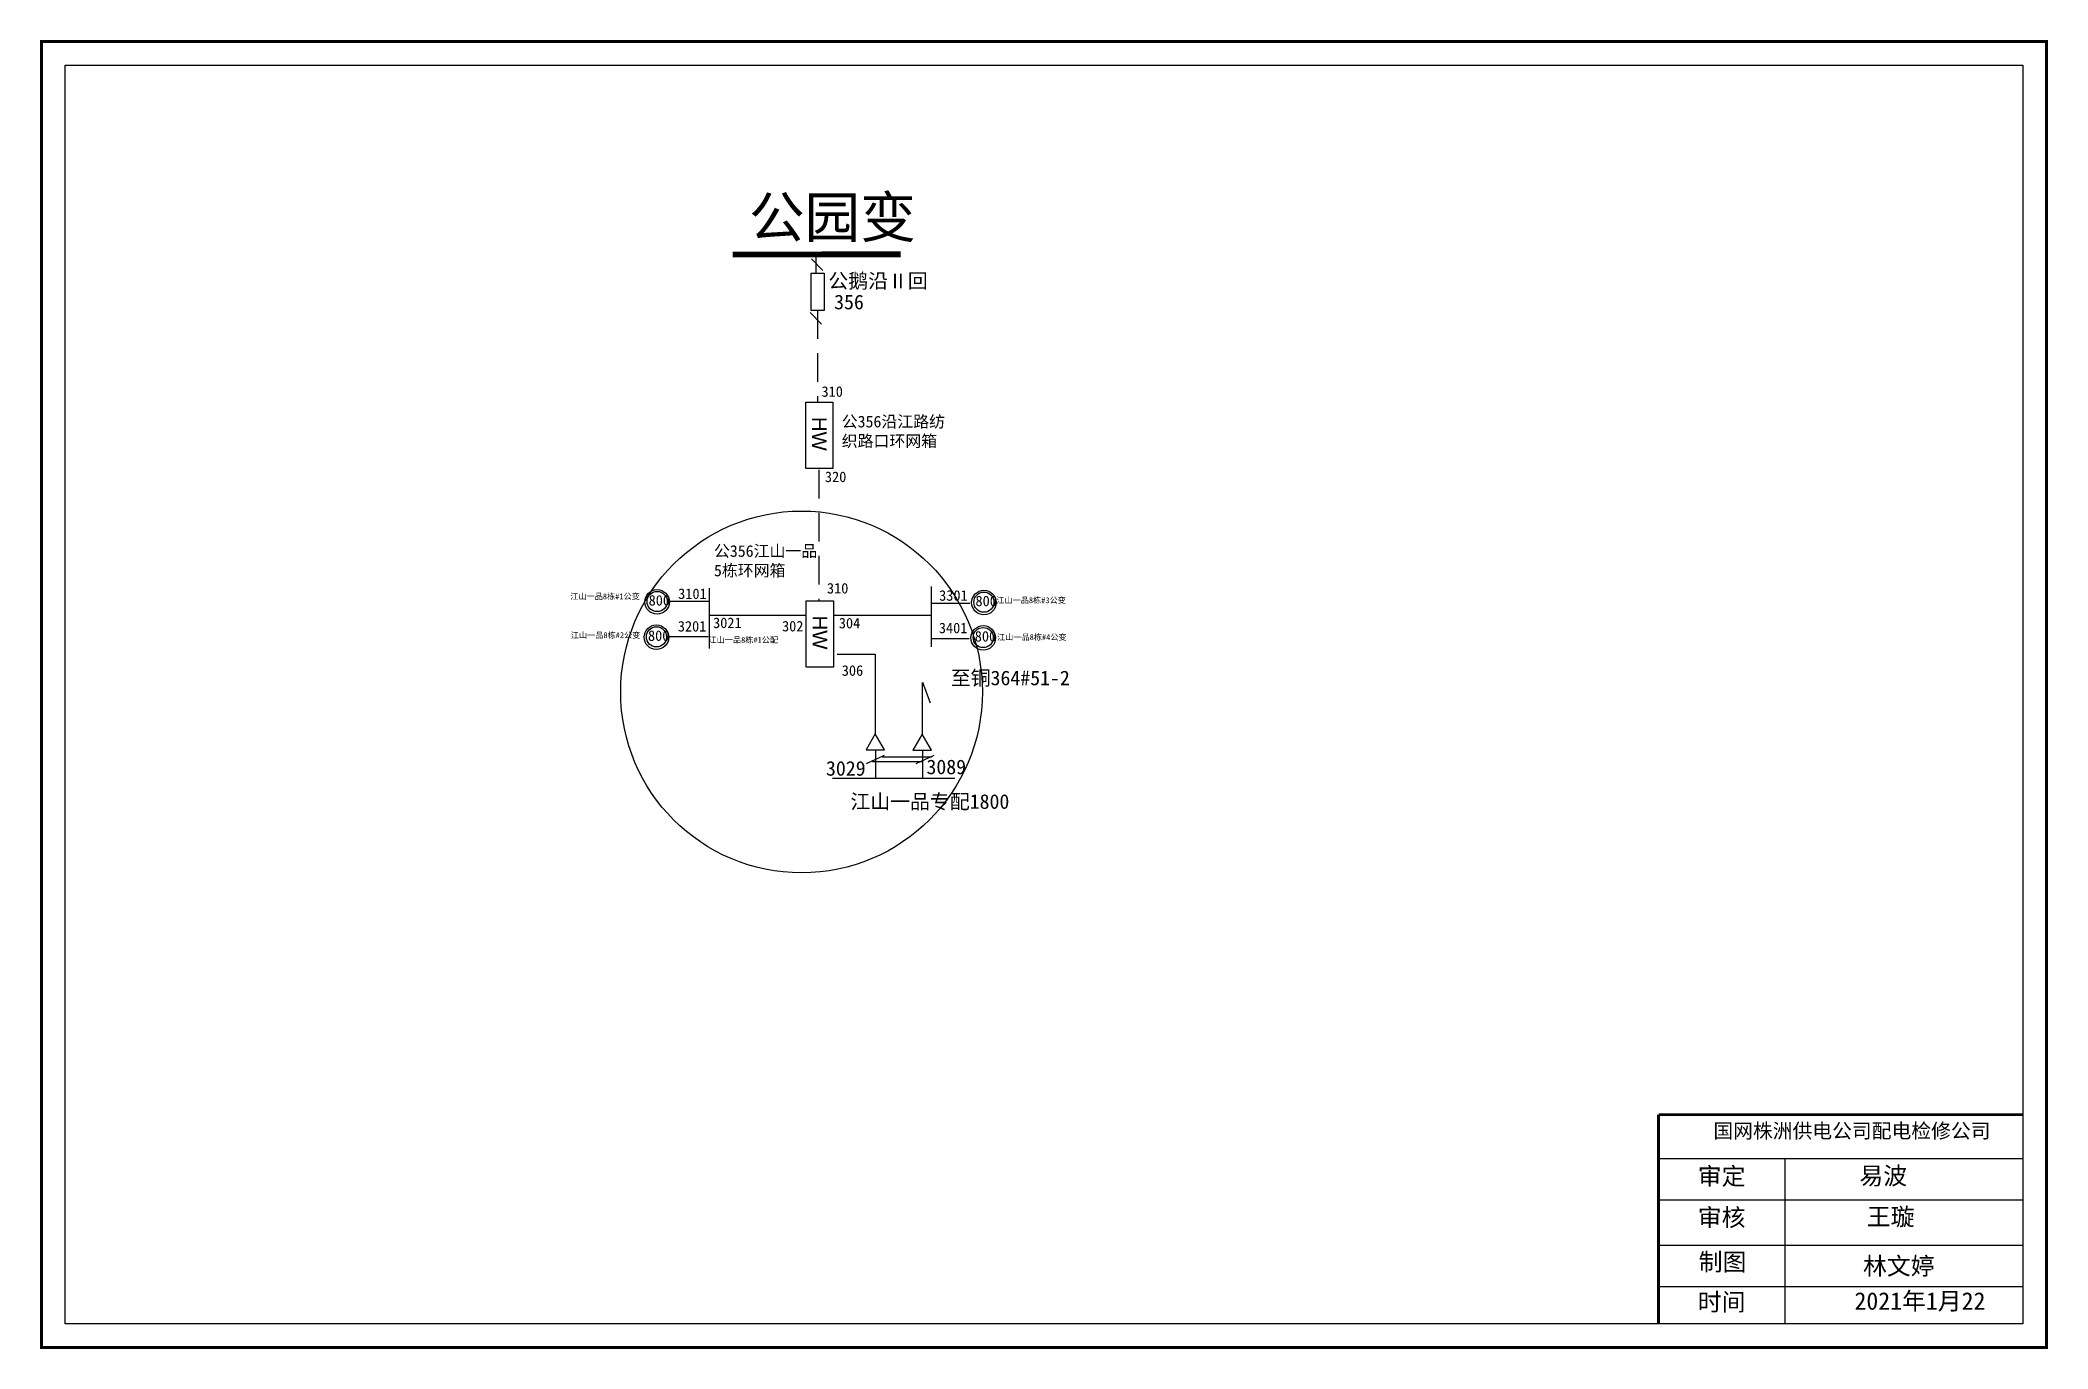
# Model space of a CAD drawing. Extents: x 0 to 344, y 0 to 224.
import ezdxf

# ---------------------------------------------------------------- set-up
doc = ezdxf.new("R2010")
doc.units = 0
doc.header["$LTSCALE"] = 0.774411
doc.header["$MEASUREMENT"] = 0
doc.linetypes.add('ACAD_ISO02W100', pattern=[15, 12, -3])
doc.linetypes.add('DASHED2', pattern=[9.525, 6.35, -3.175])
doc.layers.get('0').update_dxf_attribs({"linetype": 'CONTINUOUS'})
doc.styles.get("Standard").update_dxf_attribs({"font": 'simkai_0.ttf', "height": 2.5})
doc.styles.add('字体', font='simkai_0.ttf', dxfattribs={"height": 2.5})

msp = doc.modelspace()

# ---------------------------------------------------------------- linework, layer by layer
at = {"linetype": 'Continuous'}
for p, q in [((133.99, 184.96), (132.01, 186.94)), ((133.77, 175.73), (131.79, 177.71)), ((114.42, 128.14), (107.83, 128.14)), ((114.45, 130.48), (114.45, 120.13)), ((152.57, 130.76), (152.57, 120.41)), ((159.2, 127.84), (152.62, 127.84)), ((131.13, 125.76), (114.52, 125.76)), ((152.53, 125.75), (135.92, 125.75)), ((114.3, 122.08), (107.71, 122.08)), ((159.09, 121.78), (152.5, 121.78)), ((136.45, 119.15), (142.98, 119.15)), ((142.98, 119.15), (142.98, 105.51)), ((151.03, 114.26), (151.03, 105.48)), ((151.05, 114.31), (152.41, 110.81)), ((144.5, 101.76), (141.4, 100.33)), ((142.5, 100.75), (151, 100.75)), ((143.01, 102.71), (143.01, 97.78)), ((144.16, 101.53), (152.65, 101.53)), ((153.01, 101.76), (149.91, 100.33)), ((151.06, 102.67), (151.06, 97.74)), ((156.63, 97.78), (135.62, 97.78)), ((277.4, 32.65), (339.77, 32.65)), ((299.05, 32.64), (299.05, 4.31)), ((277.4, 25.54), (339.77, 25.54)), ((277.4, 17.79), (339.77, 17.79)), ((277.4, 10.69), (339.77, 10.69))]:
    msp.add_line(p, q, dxfattribs=at)
at = {"linetype": 'ACAD_ISO02W100'}
msp.add_line((132.85, 184.47), (132.85, 187.56), dxfattribs=at)
at = {"linetype": 'DASHED2'}
for p, q in [((133.04, 178.15), (133.04, 162.36)), ((133.29, 150.77), (133.29, 128.34))]:
    msp.add_line(p, q, dxfattribs=at)
at = {"linetype": 'Continuous', "const_width": 0.5}
msp.add_lwpolyline([(-0.07, 224.2), (343.91, 224.2), (343.91, 0.23), (-0.07, 0.23)], close=True, dxfattribs=at)
at = {"linetype": 'Continuous'}
for points in [[(3.98, 220.15), (339.86, 220.15), (339.86, 4.28), (3.98, 4.28)], [(131.03, 162.38), (135.7, 162.38), (135.7, 150.96), (131.03, 150.96)], [(131.13, 128.3), (135.81, 128.3), (135.81, 116.88), (131.13, 116.88)]]:
    msp.add_lwpolyline(points, close=True, dxfattribs=at)
for points, const_width in [([(147.3, 187.71), (118.48, 187.69)], 1), ([(277.37, 40.15), (277.37, 4.42)], 0.5), ([(277.4, 40.15), (339.77, 40.15)], 0.5)]:
    msp.add_lwpolyline(points, dxfattribs=dict(at, const_width=const_width))
at = {"linetype": 'ACAD_ISO02W100'}
msp.add_lwpolyline([(134.18, 178.07), (131.97, 178.07), (131.97, 184.47), (134.18, 184.47)], close=True, dxfattribs=at)
for points in [[(142.97, 105.47), (141.38, 102.71), (144.57, 102.71)], [(151.03, 105.44), (149.43, 102.68), (152.62, 102.68)]]:
    msp.add_lwpolyline(points, close=True)
at = {"color": 1, "linetype": 'Continuous'}
msp.add_circle((130.32, 112.65), 31.03, dxfattribs=at)
at = {"linetype": 'Continuous'}
for centre, radius in [((105.54, 128.1), 2.11), ((105.54, 128.16), 1.73), ((161.61, 127.99), 2.11), ((161.61, 128.05), 1.73), ((105.42, 122.04), 2.11), ((161.49, 121.92), 2.11), ((105.42, 122.1), 1.73), ((161.49, 121.98), 1.73)]:
    msp.add_circle(centre, radius, dxfattribs=at)

# ---------------------------------------------------------------- texts
at = {"linetype": 'Continuous', "attachment_point": 1, "style": '字体'}
for s, insert, char_height, width in [('公园变', (121.29, 197.6), 7, 89.1625), ('公鹅沿Ⅱ回', (134.92, 184.41), 2.5, 63.5556), ('{\\H0.8x;310}', (133.74, 165.08), 2.25, 30.4758), ('{\\fSimSun|b0|i0|c134|p2;\\H0.8889x;公356沿江路纺织路口环网箱}', (137.21, 160.03), 2.25, 18.6833), ('{\\H0.8x;320}', (134.33, 150.45), 2.25, 30.4758), ('{\\fSimSun|b0|i0|c134|p2;\\H0.8889x;公356江山一品5栋环网箱}', (115.29, 137.83), 2.25, 18.6833), ('{\\H0.8x;310}', (134.68, 131.34), 2.25, 30.4758), ('{\\fSimSun|b0|i0|c134|p2;江山一品8栋#1公变}', (90.63, 129.54), 1, 18.6833), ('{\\H0.8x;800}', (104.08, 129.27), 2.25, 30.4758), ('{\\H0.8x;3101}', (109.15, 130.4), 2.25, 30.4758), ('{\\H0.8x;3301}', (153.93, 130.1), 2.25, 30.4758), ('{\\H0.8x;800}', (160.16, 129.16), 2.25, 30.4758), ('{\\fSimSun|b0|i0|c134|p2;江山一品8栋#3公变}', (163.73, 128.88), 1, 18.6833), ('{\\H0.8x;3201}', (109.09, 124.82), 2.25, 30.4758), ('{\\H0.8x;3021}', (115.14, 125.41), 2.25, 30.4758), ('{\\H0.8x;302}', (126.97, 124.84), 2.25, 30.4758), ('{\\H0.8x;304}', (136.72, 125.36), 2.25, 30.4758), ('{\\H0.8x;3401}', (153.88, 124.53), 2.25, 30.4758), ('{\\fSimSun|b0|i0|c134|p2;江山一品8栋#2公变}', (90.72, 122.89), 1, 18.6833), ('{\\H0.8x;800}', (103.97, 123.21), 2.25, 30.4758), ('{\\fSimSun|b0|i0|c134|p2;江山一品8栋#1公配}', (114.35, 122.08), 1, 18.6833), ('{\\H0.8x;800}', (160.04, 123.1), 2.25, 30.4758), ('{\\fSimSun|b0|i0|c134|p2;江山一品8栋#4公变}', (163.86, 122.55), 1, 18.6833), ('{\\H0.8x;306}', (137.22, 117.23), 2.25, 30.4758), ('至铜364#51-2', (155.93, 116.31), 2.5, 26.517), ('3029', (134.51, 100.79), 2.5, 29.6466), ('3089', (151.75, 101.05), 2.5, 29.6466), ('江山一品专配1800', (138.71, 95.11), 2.5, 26.517), ('审定', (284.1, 31.09), 3, 23.4615), ('审核', (284.1, 24.02), 3, 23.4615), ('制图', (284.26, 16.4), 3, 23.4615), ('时间', (284.1, 9.52), 3, 23.4615)]:
    msp.add_mtext(s, dxfattribs=dict(at, insert=insert, char_height=char_height, width=width))
at = {"linetype": 'Continuous', "insert": (135.91, 180.79), "char_height": 2.5, "width": 5.6554, "attachment_point": 1}
msp.add_mtext('356', dxfattribs=at)
at = {"linetype": 'Continuous', "char_height": 2.25, "width": 30.4758, "attachment_point": 1, "rotation": 270, "style": '字体'}
for insert in [(134.63, 159.84), (134.73, 125.76)]:
    msp.add_mtext('{\\fArial|b0|i0|c0|p32;\\H1.111x;HW}', dxfattribs=dict(at, insert=insert))
at = {"color": 7, "linetype": 'Continuous', "true_color": 0xffffff, "attachment_point": 1, "style": '字体'}
for s, insert, char_height, width in [('国网株洲供电公司配电检修公司', (286.76, 38.62), 2.4903, 82.0179), ('{\\fSimSun|b0|i0|c134|p2;易波}', (311.83, 31.17), 3, 23.4615), ('{\\fSimSun|b0|i0|c134|p2;王璇}', (313.1, 24.15), 3, 33.0539), ('{\\fSimSun|b0|i0|c134|p2;林文婷}', (312.45, 15.69), 3, 61.7778), ('2021{\\fSimSun|b0|i0|c134|p2;年}1{\\fSimSun|b0|i0|c134|p2;月22}', (310.98, 9.69), 3, 28.5037)]:
    msp.add_mtext(s, dxfattribs=dict(at, insert=insert, char_height=char_height, width=width))

doc.saveas('drawing.dxf')
